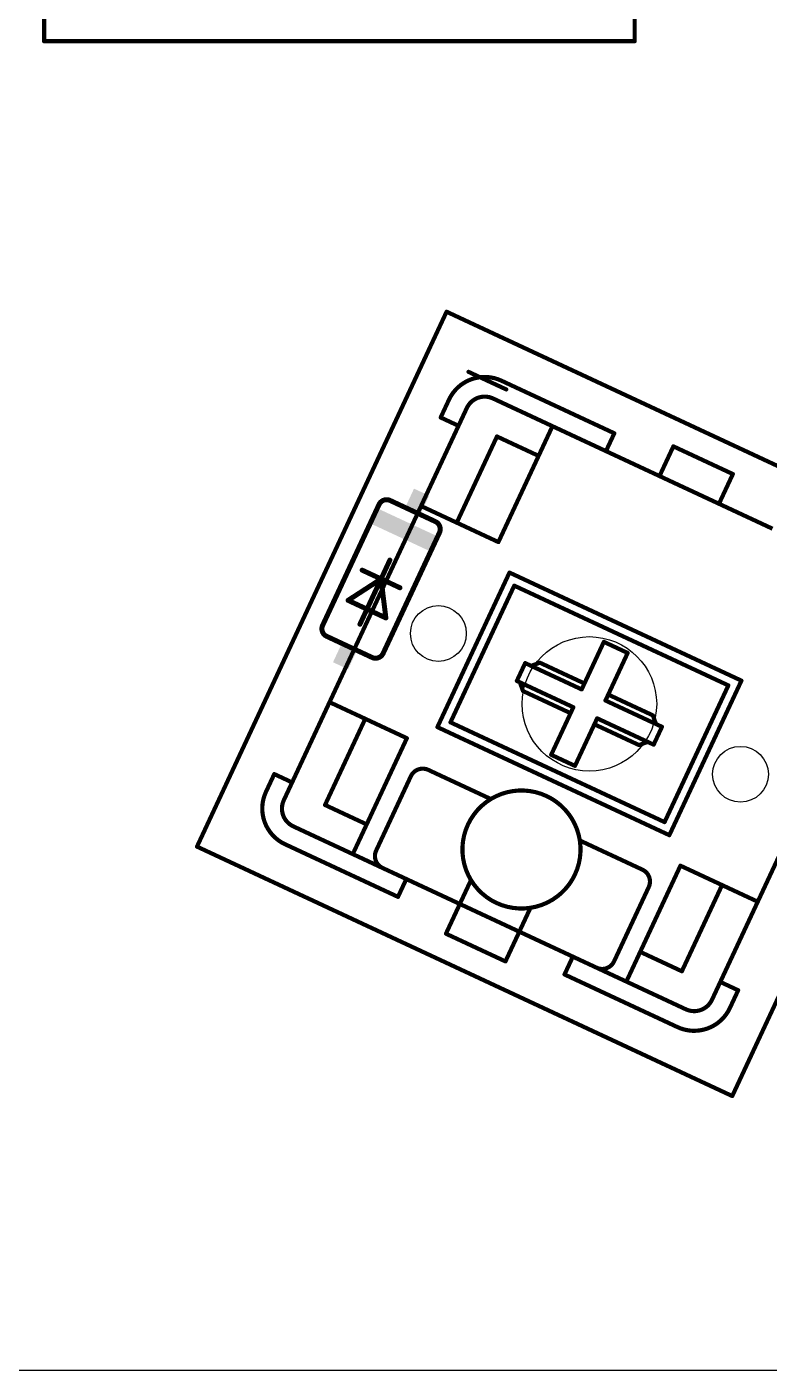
# Model space of a CAD drawing. Extents: x 0 to 155, y -1 to 106.
# Drawn here: x 97.16 to 119.78, y -1.27 to 39.7 of the extents above; entities that cross this region are included whole.
import ezdxf

# ---------------------------------------------------------------- set-up
doc = ezdxf.new("R2010")
doc.units = 0
doc.layers.add('20', color=7, linetype='CONTINUOUS')
doc.layers.add('21', color=253, linetype='CONTINUOUS')

# ---------------------------------------------------------------- blocks, each defined once
blk = doc.blocks.new('RECT')
blk.add_solid([(-0.5, -0.5), (0.5, -0.5), (-0.5, 0.5), (0.5, 0.5)])

msp = doc.modelspace()

# ---------------------------------------------------------------- linework, layer by layer
at = {"layer": '20'}
msp.add_line((0, -1.27), (154.92, -1.27), dxfattribs=at)
for centre, radius in [((109.696, 21.1969), 0.85), ((114.3, 19.05), 2.05), ((118.904, 16.9031), 0.85)]:
    msp.add_circle(centre, radius, dxfattribs=at)
at = {"layer": '21'}
for points, const_width in [([(97.68, 39.26), (97.68, 57.26)], 0.127), ([(115.68, 57.26), (115.68, 39.26)], 0.127), ([(115.68, 39.26), (97.68, 39.26)], 0.127), ([(102.3397, 14.6968), (109.9468, 31.0103)], 0.127), ([(109.9468, 31.0103), (126.2603, 23.4032)], 0.127), ([(111.7653, 28.6397), (110.6143, 29.1764)], 0.127), ([(111.6148, 28.9085), (115.0588, 27.3025)], 0.127), ([(109.7665, 27.7843), (110.0201, 28.3281)], 0.127), ([(111.3612, 28.3647), (114.8052, 26.7587)], 0.127), ([(110.3103, 27.5307), (110.5639, 28.0745)], 0.127), ([(105.2389, 16.655), (110.3103, 27.5307)], 0.127), ([(110.3103, 27.5307), (109.7665, 27.7843)], 0.127), ([(112.7512, 26.6132), (113.1738, 27.5195)], 0.127), ([(110.2568, 24.5765), (111.4824, 27.2048)], 0.127), ([(111.4824, 27.2048), (112.7512, 26.6132)], 0.127), ([(115.0588, 27.3025), (114.8052, 26.7587)], 0.127), ([(111.5256, 23.9849), (112.7512, 26.6132)], 0.127), ([(114.8052, 26.7587), (118.2492, 25.1528)], 0.127), ([(116.8592, 26.9043), (116.4365, 25.998)], 0.127), ([(118.6718, 26.0591), (116.8592, 26.9043)], 0.127), ([(118.6718, 26.0591), (118.2492, 25.1528)], 0.127), ([(107.888, 25.131), (106.1704, 21.4478)], 0.1524), ([(109.6067, 24.6098), (108.2255, 25.2539)], 0.1524), ([(109.1692, 25.0837), (110.2568, 24.5765)], 0.127), ([(118.2492, 25.1528), (119.8805, 24.3921)], 0.127), ([(110.2568, 24.5765), (111.5256, 23.9849)], 0.127), ([(109.7296, 24.2722), (108.012, 20.589)], 0.1524), ([(108.2184, 23.4355), (107.95, 22.86)], 0.1524), ([(126.2603, 23.4032), (118.6532, 7.0897)], 0.127), ([(107.95, 22.86), (107.3745, 23.1284)], 0.1524), ([(109.6666, 18.3418), (111.8642, 23.0546)], 0.127), ([(111.8642, 23.0546), (118.9334, 19.7582)], 0.127), ([(106.9451, 22.2076), (107.95, 22.86)], 0.1524), ([(107.95, 22.86), (107.3059, 21.4788)], 0.1524), ([(107.95, 22.86), (108.0961, 21.6708)], 0.1524), ([(108.5255, 22.5916), (107.95, 22.86)], 0.1524), ([(110.0653, 18.4869), (112.0093, 22.6559)], 0.127), ([(112.0093, 22.6559), (118.5347, 19.6131)], 0.127), ([(108.0961, 21.6708), (106.9451, 22.2076)], 0.1524), ([(123.3611, 21.445), (118.2897, 10.5693)], 0.127), ([(107.6745, 20.4661), (106.2933, 21.1102)], 0.1524), ([(114.1488, 19.6722), (114.7405, 20.941)], 0.127), ([(114.7405, 20.941), (115.4655, 20.6029)], 0.127), ([(115.4655, 20.6029), (114.8738, 19.3341)], 0.127), ([(112.0887, 19.7501), (112.3423, 20.2939)], 0.127), ([(112.3423, 20.2939), (112.5235, 20.2094)], 0.127), ([(112.5235, 20.2094), (112.7893, 20.3061)], 0.127), ([(112.5235, 20.2094), (114.0643, 19.4909)], 0.127), ([(112.7893, 20.3061), (114.1488, 19.6722)], 0.127), ([(112.0887, 19.7501), (112.1793, 19.7079)], 0.127), ([(113.8107, 18.9472), (112.1793, 19.7079)], 0.127), ([(112.1793, 19.7079), (112.2761, 19.4421)], 0.127), ([(114.0643, 19.4909), (114.1488, 19.6722)], 0.127), ([(118.5347, 19.6131), (116.5907, 15.4441)], 0.127), ([(118.9334, 19.7582), (116.7358, 15.0454)], 0.127), ([(112.2761, 19.4421), (113.7262, 18.7659)], 0.127), ([(114.8738, 19.3341), (114.7893, 19.1528)], 0.127), ([(114.8738, 19.3341), (116.2333, 18.7002)], 0.127), ([(106.3799, 19.102), (107.4675, 18.5949)], 0.127), ([(113.7262, 18.7659), (113.8107, 18.9472)], 0.127), ([(114.7893, 19.1528), (116.33, 18.4344)], 0.127), ([(106.2419, 15.9666), (107.4675, 18.5949)], 0.127), ([(107.4675, 18.5949), (108.7363, 18.0032)], 0.127), ([(116.5907, 15.4441), (110.0653, 18.4869)], 0.127), ([(113.1345, 17.4971), (113.7262, 18.7659)], 0.127), ([(114.4512, 18.4278), (113.8595, 17.159)], 0.127), ([(114.5357, 18.6091), (114.4512, 18.4278)], 0.127), ([(114.4512, 18.4278), (115.8107, 17.7939)], 0.127), ([(116.0765, 17.8906), (114.5357, 18.6091)], 0.127), ([(116.33, 18.4344), (116.2333, 18.7002)], 0.127), ([(116.33, 18.4344), (116.5113, 18.3499)], 0.127), ([(107.5108, 15.3749), (108.7363, 18.0032)], 0.127), ([(116.7358, 15.0454), (109.6666, 18.3418)], 0.127), ([(116.5113, 18.3499), (116.2577, 17.8061)], 0.127), ([(115.8107, 17.7939), (116.0765, 17.8906)], 0.127), ([(116.2577, 17.8061), (116.0765, 17.8906)], 0.127), ([(113.8595, 17.159), (113.1345, 17.4971)], 0.127), ([(104.4415, 16.3648), (104.6951, 16.9086)], 0.127), ([(105.2389, 16.655), (104.6951, 16.9086)], 0.127), ([(108.8575, 16.8433), (107.801, 14.5776)], 0.127), ([(111.2923, 16.1493), (109.3891, 17.0368)], 0.127), ([(104.9853, 16.1112), (105.2389, 16.655)], 0.127), ([(106.2419, 15.9666), (107.5108, 15.3749)], 0.127), ([(108.7195, 13.7079), (105.2755, 15.3139)], 0.127), ([(107.0881, 14.4686), (107.5108, 15.3749)], 0.127), ([(118.6532, 7.0897), (102.3397, 14.6968)], 0.127), ([(108.4659, 13.1641), (105.0219, 14.7701)], 0.127), ([(115.9145, 13.994), (114.0113, 14.8815)], 0.127), ([(115.8488, 11.4868), (117.0744, 14.1151)], 0.127), ([(117.0744, 14.1151), (118.3432, 13.5235)], 0.127), ([(108.7195, 13.7079), (108.4659, 13.1641)], 0.127), ([(110.3508, 12.9472), (108.7195, 13.7079)], 0.127), ([(110.3508, 12.9472), (110.6889, 13.6722)], 0.127), ([(116.108, 13.4624), (115.0514, 11.1966)], 0.127), ([(117.1176, 10.8952), (118.3432, 13.5235)], 0.127), ([(118.3432, 13.5235), (119.4308, 13.0163)], 0.127), ([(110.3508, 12.9472), (109.9282, 12.0409)], 0.127), ([(112.1635, 12.102), (110.3508, 12.9472)], 0.127), ([(112.5016, 12.827), (112.1635, 12.102)], 0.127), ([(111.7408, 11.1957), (109.9282, 12.0409)], 0.127), ([(112.1635, 12.102), (111.7408, 11.1957)], 0.127), ([(113.7948, 11.3413), (112.1635, 12.102)], 0.127), ([(115.4262, 10.5805), (115.8488, 11.4868)], 0.127), ([(115.8488, 11.4868), (117.1176, 10.8952)], 0.127), ([(113.7948, 11.3413), (113.5412, 10.7975)], 0.127), ([(117.2388, 9.7353), (113.7948, 11.3413)], 0.127), ([(116.9852, 9.1915), (113.5412, 10.7975)], 0.127), ([(118.2897, 10.5693), (118.0361, 10.0255)], 0.127), ([(118.2897, 10.5693), (118.8335, 10.3157)], 0.127), ([(118.8335, 10.3157), (118.5799, 9.7719)], 0.127)]:
    msp.add_lwpolyline(points, dxfattribs=dict(at, const_width=const_width))
for points, const_width in [([(97.68, 39.2918, 1), (97.68, 39.2283)], 0.0635), ([(97.6483, 39.26, 1), (97.7118, 39.26)], 0.0635), ([(115.6483, 39.26, 1), (115.7118, 39.26)], 0.0635), ([(115.68, 39.2283, 1), (115.68, 39.2918)], 0.0635), ([(109.9602, 31.0391, 1), (109.9334, 30.9816)], 0.0635), ([(109.9756, 30.9969, 1), (109.918, 31.0238)], 0.0635), ([(110.6277, 29.2052, 1), (110.6009, 29.1476)], 0.0635), ([(111.6148, 28.9085, 0.4142), (110.0201, 28.3281)], 0.127), ([(111.6282, 28.9373, 1), (111.6014, 28.8797)], 0.0635), ([(111.6014, 28.8797, 1), (111.6282, 28.9373)], 0.0635), ([(111.7519, 28.6109, 1), (111.7787, 28.6685)], 0.0635), ([(109.9913, 28.3415, 1), (110.0489, 28.3146)], 0.0635), ([(110.0489, 28.3146, 1), (109.9913, 28.3415)], 0.0635), ([(111.3612, 28.3647, 0.4142), (110.5639, 28.0745)], 0.127), ([(111.3746, 28.3935, 1), (111.3478, 28.3359)], 0.0635), ([(111.3478, 28.3359, 1), (111.3746, 28.3935)], 0.0635), ([(110.5351, 28.0879, 1), (110.5926, 28.0611)], 0.0635), ([(110.5926, 28.0611, 1), (110.5351, 28.0879)], 0.0635), ([(109.7799, 27.813, 1), (109.7531, 27.7555)], 0.0635), ([(109.7377, 27.7977, 1), (109.7953, 27.7709)], 0.0635), ([(110.2815, 27.5441, 1), (110.3391, 27.5173)], 0.0635), ([(110.3391, 27.5173, 1), (110.2815, 27.5441)], 0.0635), ([(110.2969, 27.5019, 1), (110.3237, 27.5595)], 0.0635), ([(113.2026, 27.506, 1), (113.1451, 27.5329)], 0.0635), ([(111.4958, 27.2336, 1), (111.469, 27.176)], 0.0635), ([(111.5112, 27.1914, 1), (111.4536, 27.2182)], 0.0635), ([(115.0875, 27.2891, 1), (115.03, 27.3159)], 0.0635), ([(115.0453, 27.2738, 1), (115.0722, 27.3313)], 0.0635), ([(112.7224, 26.6266, 1), (112.78, 26.5997)], 0.0635), ([(112.78, 26.5997, 1), (112.7224, 26.6266)], 0.0635), ([(112.7378, 26.5844, 1), (112.7646, 26.6419)], 0.0635), ([(114.8186, 26.7875, 1), (114.7918, 26.73)], 0.0635), ([(114.7764, 26.7722, 1), (114.834, 26.7453)], 0.0635), ([(114.7918, 26.73, 1), (114.8186, 26.7875)], 0.0635), ([(116.8726, 26.9331, 1), (116.8457, 26.8756)], 0.0635), ([(116.8879, 26.8909, 1), (116.8304, 26.9178)], 0.0635), ([(116.4078, 26.0114, 1), (116.4653, 25.9846)], 0.0635), ([(118.7006, 26.0457, 1), (118.643, 26.0725)], 0.0635), ([(118.6584, 26.0303, 1), (118.6852, 26.0879)], 0.0635), ([(107.8534, 25.1471, 1), (107.9225, 25.1149)], 0.0762), ([(108.2255, 25.2539, 0.4142), (107.888, 25.131)], 0.1524), ([(107.9225, 25.1149, 1), (107.8534, 25.1471)], 0.0762), ([(108.2416, 25.2884, 1), (108.2094, 25.2193)], 0.0762), ([(108.2094, 25.2193, 1), (108.2416, 25.2884)], 0.0762), ([(109.1826, 25.1124, 1), (109.1558, 25.0549)], 0.0635), ([(118.2626, 25.1816, 1), (118.2357, 25.124)], 0.0635), ([(118.2204, 25.1662, 1), (118.2779, 25.1394)], 0.0635), ([(118.2357, 25.124, 1), (118.2626, 25.1816)], 0.0635), ([(109.7296, 24.2722, 0.4142), (109.6067, 24.6098)], 0.1524), ([(109.6228, 24.6443, 1), (109.5906, 24.5753)], 0.0762), ([(109.5906, 24.5753, 1), (109.6228, 24.6443)], 0.0762), ([(110.2702, 24.6053, 1), (110.2434, 24.5477)], 0.0635), ([(110.228, 24.5899, 1), (110.2856, 24.5631)], 0.0635), ([(110.2434, 24.5477, 1), (110.2702, 24.6053)], 0.0635), ([(109.695, 24.2883, 1), (109.7641, 24.2561)], 0.0762), ([(109.7641, 24.2561, 1), (109.695, 24.2883)], 0.0762), ([(111.4968, 23.9983, 1), (111.5544, 23.9714)], 0.0635), ([(111.5122, 23.9561, 1), (111.539, 24.0136)], 0.0635), ([(108.2529, 23.4194, 1), (108.1838, 23.4516)], 0.0762), ([(107.3906, 23.1629, 1), (107.3584, 23.0938)], 0.0762), ([(111.8776, 23.0834, 1), (111.8508, 23.0258)], 0.0635), ([(111.893, 23.0412, 1), (111.8354, 23.068)], 0.0635), ([(107.9878, 22.8646, 1), (107.9122, 22.8554)], 0.0762), ([(107.9661, 22.8945, 1), (107.9339, 22.8255)], 0.0762), ([(107.9155, 22.8761, 1), (107.9845, 22.8439)], 0.0762), ([(107.9845, 22.8439, 1), (107.9155, 22.8761)], 0.0762), ([(107.9707, 22.828, 1), (107.9293, 22.892)], 0.0762), ([(107.9339, 22.8255, 1), (107.9661, 22.8945)], 0.0762), ([(108.5094, 22.5571, 1), (108.5416, 22.6262)], 0.0762), ([(112.0227, 22.6847, 1), (111.9959, 22.6272)], 0.0635), ([(112.0381, 22.6425, 1), (111.9805, 22.6693)], 0.0635), ([(106.9612, 22.2421, 1), (106.929, 22.173)], 0.0762), ([(106.9244, 22.2395, 1), (106.9659, 22.1756)], 0.0762), ([(108.0583, 21.6662, 1), (108.1339, 21.6755)], 0.0762), ([(108.08, 21.6363, 1), (108.1122, 21.7054)], 0.0762), ([(106.1704, 21.4478, 0.4142), (106.2933, 21.1102)], 0.1524), ([(106.1359, 21.4639, 1), (106.205, 21.4317)], 0.0762), ([(106.205, 21.4317, 1), (106.1359, 21.4639)], 0.0762), ([(107.2714, 21.4949, 1), (107.3405, 21.4627)], 0.0762), ([(106.3094, 21.1447, 1), (106.2772, 21.0757)], 0.0762), ([(106.2772, 21.0757, 1), (106.3094, 21.1447)], 0.0762), ([(114.7539, 20.9698, 1), (114.727, 20.9123)], 0.0635), ([(114.7692, 20.9276, 1), (114.7117, 20.9544)], 0.0635), ([(107.6745, 20.4661, 0.4142), (108.012, 20.589)], 0.1524), ([(107.6906, 20.5007, 1), (107.6584, 20.4316)], 0.0762), ([(107.6584, 20.4316, 1), (107.6906, 20.5007)], 0.0762), ([(107.9775, 20.6051, 1), (108.0466, 20.5729)], 0.0762), ([(108.0466, 20.5729, 1), (107.9775, 20.6051)], 0.0762), ([(115.4943, 20.5895, 1), (115.4367, 20.6164)], 0.0635), ([(115.4521, 20.5742, 1), (115.4789, 20.6317)], 0.0635), ([(112.3557, 20.3227, 1), (112.3289, 20.2651)], 0.0635), ([(112.3711, 20.2805, 1), (112.3135, 20.3073)], 0.0635), ([(112.537, 20.2382, 1), (112.5101, 20.1806)], 0.0635), ([(112.5127, 20.2392, 1), (112.5344, 20.1796)], 0.0635), ([(112.5101, 20.1806, 1), (112.537, 20.2382)], 0.0635), ([(112.8027, 20.3349, 1), (112.7759, 20.2774)], 0.0635), ([(112.8002, 20.2763, 1), (112.7785, 20.336)], 0.0635), ([(112.1021, 19.7789, 1), (112.0753, 19.7214)], 0.0635), ([(112.0599, 19.7635, 1), (112.1175, 19.7367)], 0.0635), ([(112.2092, 19.7187, 1), (112.1495, 19.697)], 0.0635), ([(112.1928, 19.7366, 1), (112.1659, 19.6791)], 0.0635), ([(112.1659, 19.6791, 1), (112.1928, 19.7366)], 0.0635), ([(114.12, 19.6856, 1), (114.1776, 19.6588)], 0.0635), ([(114.1776, 19.6588, 1), (114.12, 19.6856)], 0.0635), ([(114.1354, 19.6434, 1), (114.1622, 19.701)], 0.0635), ([(118.5635, 19.5997, 1), (118.506, 19.6265)], 0.0635), ([(118.5213, 19.5843, 1), (118.5481, 19.6419)], 0.0635), ([(118.9622, 19.7448, 1), (118.9046, 19.7716)], 0.0635), ([(118.92, 19.7294, 1), (118.9468, 19.787)], 0.0635), ([(112.2895, 19.4709, 1), (112.2627, 19.4133)], 0.0635), ([(112.2462, 19.4312, 1), (112.3059, 19.4529)], 0.0635), ([(114.0355, 19.5044, 1), (114.093, 19.4775)], 0.0635), ([(114.0508, 19.4622, 1), (114.0777, 19.5197)], 0.0635), ([(114.8872, 19.3629, 1), (114.8604, 19.3053)], 0.0635), ([(114.8451, 19.3475, 1), (114.9026, 19.3207)], 0.0635), ([(114.9026, 19.3207, 1), (114.8451, 19.3475)], 0.0635), ([(106.3934, 19.1308, 1), (106.3665, 19.0733)], 0.0635), ([(113.8395, 18.9337, 1), (113.7819, 18.9606)], 0.0635), ([(113.7973, 18.9184, 1), (113.8241, 18.9759)], 0.0635), ([(114.8027, 19.1816, 1), (114.7759, 19.1241)], 0.0635), ([(114.7605, 19.1663, 1), (114.8181, 19.1394)], 0.0635), ([(107.4809, 18.6237, 1), (107.4541, 18.5661)], 0.0635), ([(107.4963, 18.5815, 1), (107.4387, 18.6083)], 0.0635), ([(107.4541, 18.5661, 1), (107.4809, 18.6237)], 0.0635), ([(110.0787, 18.5157, 1), (110.0519, 18.4581)], 0.0635), ([(110.0365, 18.5003, 1), (110.094, 18.4735)], 0.0635), ([(113.6974, 18.7793, 1), (113.7549, 18.7525)], 0.0635), ([(113.7549, 18.7525, 1), (113.6974, 18.7793)], 0.0635), ([(113.7127, 18.7371, 1), (113.7396, 18.7947)], 0.0635), ([(114.4646, 18.4566, 1), (114.4378, 18.399)], 0.0635), ([(114.4224, 18.4412, 1), (114.48, 18.4144)], 0.0635), ([(114.48, 18.4144, 1), (114.4224, 18.4412)], 0.0635), ([(114.5492, 18.6378, 1), (114.5223, 18.5803)], 0.0635), ([(114.5645, 18.5956, 1), (114.507, 18.6225)], 0.0635), ([(116.2631, 18.711, 1), (116.2035, 18.6893)], 0.0635), ([(116.2199, 18.6714, 1), (116.2467, 18.729)], 0.0635), ([(116.3434, 18.4632, 1), (116.3166, 18.4056)], 0.0635), ([(116.3002, 18.4235, 1), (116.3599, 18.4453)], 0.0635), ([(116.3166, 18.4056, 1), (116.3434, 18.4632)], 0.0635), ([(108.7651, 17.9898, 1), (108.7076, 18.0166)], 0.0635), ([(108.7229, 17.9745, 1), (108.7498, 18.032)], 0.0635), ([(109.68, 18.3706, 1), (109.6532, 18.313)], 0.0635), ([(109.6378, 18.3552, 1), (109.6954, 18.3284)], 0.0635), ([(116.5401, 18.3365, 1), (116.4825, 18.3633)], 0.0635), ([(116.4979, 18.3211, 1), (116.5247, 18.3786)], 0.0635), ([(115.7998, 17.8237, 1), (115.8215, 17.764)], 0.0635), ([(115.7973, 17.7651, 1), (115.8241, 17.8226)], 0.0635), ([(116.0899, 17.9194, 1), (116.063, 17.8618)], 0.0635), ([(116.063, 17.8618, 1), (116.0899, 17.9194)], 0.0635), ([(116.0873, 17.8608, 1), (116.0656, 17.9204)], 0.0635), ([(116.2289, 17.8195, 1), (116.2865, 17.7927)], 0.0635), ([(116.2443, 17.7773, 1), (116.2711, 17.8349)], 0.0635), ([(113.1479, 17.5258, 1), (113.1211, 17.4683)], 0.0635), ([(113.1057, 17.5105, 1), (113.1633, 17.4836)], 0.0635), ([(113.8461, 17.1302, 1), (113.873, 17.1877)], 0.0635), ([(104.7085, 16.9374, 1), (104.6817, 16.8798)], 0.0635), ([(104.7239, 16.8952, 1), (104.6663, 16.922)], 0.0635), ([(109.3891, 17.0368, 0.4142), (108.8575, 16.8433)], 0.127), ([(108.8287, 16.8568, 1), (108.8863, 16.8299)], 0.0635), ([(108.8863, 16.8299, 1), (108.8287, 16.8568)], 0.0635), ([(109.4025, 17.0656, 1), (109.3757, 17.008)], 0.0635), ([(109.3757, 17.008, 1), (109.4025, 17.0656)], 0.0635), ([(113.8308, 17.1724, 1), (113.8883, 17.1455)], 0.0635), ([(104.4415, 16.3648, 0.4142), (105.0219, 14.7701)], 0.127), ([(104.4127, 16.3782, 1), (104.4703, 16.3514)], 0.0635), ([(104.4703, 16.3514, 1), (104.4127, 16.3782)], 0.0635), ([(105.2101, 16.6684, 1), (105.2676, 16.6416)], 0.0635), ([(105.2676, 16.6416, 1), (105.2101, 16.6684)], 0.0635), ([(105.2255, 16.6262, 1), (105.2523, 16.6838)], 0.0635), ([(112.9899, 16.2404, 1), (111.4685, 12.9777)], 0.127), ([(104.9853, 16.1112, 0.4142), (105.2755, 15.3139)], 0.127), ([(104.9565, 16.1246, 1), (105.0141, 16.0978)], 0.0635), ([(105.0141, 16.0978, 1), (104.9565, 16.1246)], 0.0635), ([(106.2553, 15.9954, 1), (106.2285, 15.9378)], 0.0635), ([(106.2131, 15.98, 1), (106.2707, 15.9532)], 0.0635), ([(111.2789, 16.1205, 1), (111.3057, 16.1781)], 0.0635), ([(111.4685, 12.9777, 1), (112.9899, 16.2404)], 0.127), ([(113.0033, 16.2692, 1), (112.9765, 16.2117)], 0.0635), ([(112.9765, 16.2117, 1), (113.0033, 16.2692)], 0.0635), ([(105.2889, 15.3426, 1), (105.2621, 15.2851)], 0.0635), ([(105.2621, 15.2851, 1), (105.2889, 15.3426)], 0.0635), ([(107.482, 15.3884, 1), (107.5395, 15.3615)], 0.0635), ([(107.5395, 15.3615, 1), (107.482, 15.3884)], 0.0635), ([(107.4973, 15.3462, 1), (107.5242, 15.4037)], 0.0635), ([(116.5619, 15.4575, 1), (116.6195, 15.4306)], 0.0635), ([(116.5773, 15.4153, 1), (116.6041, 15.4728)], 0.0635), ([(102.3531, 14.7256, 1), (102.3262, 14.668)], 0.0635), ([(105.0354, 14.7989, 1), (105.0085, 14.7413)], 0.0635), ([(105.0085, 14.7413, 1), (105.0354, 14.7989)], 0.0635), ([(114.0247, 14.9102, 1), (113.9978, 14.8527)], 0.0635), ([(116.707, 15.0588, 1), (116.7646, 15.032)], 0.0635), ([(116.7224, 15.0166, 1), (116.7492, 15.0742)], 0.0635), ([(102.3109, 14.7102, 1), (102.3684, 14.6834)], 0.0635), ([(107.0594, 14.482, 1), (107.1169, 14.4552)], 0.0635), ([(107.801, 14.5776, 0.4142), (107.9944, 14.046)], 0.127), ([(107.7722, 14.591, 1), (107.8297, 14.5642)], 0.0635), ([(107.8297, 14.5642, 1), (107.7722, 14.591)], 0.0635), ([(107.981, 14.0172, 1), (108.0079, 14.0748)], 0.0635), ([(116.108, 13.4624, 0.4142), (115.9145, 13.994)], 0.127), ([(115.9279, 14.0227, 1), (115.9011, 13.9652)], 0.0635), ([(115.9011, 13.9652, 1), (115.9279, 14.0227)], 0.0635), ([(117.0878, 14.1439, 1), (117.061, 14.0864)], 0.0635), ([(117.1032, 14.1017, 1), (117.0456, 14.1286)], 0.0635), ([(108.7329, 13.7367, 1), (108.7061, 13.6791)], 0.0635), ([(108.7483, 13.6945, 1), (108.6907, 13.7213)], 0.0635), ([(108.7061, 13.6791, 1), (108.7329, 13.7367)], 0.0635), ([(110.7177, 13.6588, 1), (110.6602, 13.6857)], 0.0635), ([(116.1367, 13.449, 1), (116.0792, 13.4758)], 0.0635), ([(118.3566, 13.5522, 1), (118.3298, 13.4947)], 0.0635), ([(118.372, 13.5101, 1), (118.3144, 13.5369)], 0.0635), ([(118.3298, 13.4947, 1), (118.3566, 13.5522)], 0.0635), ([(108.4371, 13.1775, 1), (108.4947, 13.1507)], 0.0635), ([(108.4525, 13.1354, 1), (108.4793, 13.1929)], 0.0635), ([(116.0792, 13.4758, 1), (116.1367, 13.449)], 0.0635), ([(110.3643, 12.976, 1), (110.3374, 12.9184)], 0.0635), ([(110.3221, 12.9606, 1), (110.3796, 12.9338)], 0.0635), ([(110.3796, 12.9338, 1), (110.3221, 12.9606)], 0.0635), ([(110.3374, 12.9184, 1), (110.3643, 12.976)], 0.0635), ([(111.4819, 13.0065, 1), (111.455, 12.949)], 0.0635), ([(111.455, 12.949, 1), (111.4819, 13.0065)], 0.0635), ([(112.5303, 12.8136, 1), (112.4728, 12.8404)], 0.0635), ([(119.4174, 12.9876, 1), (119.4442, 13.0451)], 0.0635), ([(109.9416, 12.0697, 1), (109.9148, 12.0121)], 0.0635), ([(109.8994, 12.0543, 1), (109.957, 12.0275)], 0.0635), ([(112.1769, 12.1307, 1), (112.15, 12.0732)], 0.0635), ([(112.1347, 12.1154, 1), (112.1922, 12.0885)], 0.0635), ([(112.1922, 12.0885, 1), (112.1347, 12.1154)], 0.0635), ([(112.15, 12.0732, 1), (112.1769, 12.1307)], 0.0635), ([(115.8622, 11.5156, 1), (115.8354, 11.4581)], 0.0635), ([(115.82, 11.5003, 1), (115.8776, 11.4734)], 0.0635), ([(115.8776, 11.4734, 1), (115.82, 11.5003)], 0.0635), ([(111.7121, 11.2091, 1), (111.7696, 11.1822)], 0.0635), ([(111.7274, 11.1669, 1), (111.7543, 11.2244)], 0.0635), ([(113.8082, 11.37, 1), (113.7814, 11.3125)], 0.0635), ([(113.8236, 11.3278, 1), (113.766, 11.3547)], 0.0635), ([(113.7814, 11.3125, 1), (113.8082, 11.37)], 0.0635), ([(114.5199, 11.0032, 0.4142), (115.0514, 11.1966)], 0.127), ([(114.5333, 11.0319, 1), (114.5064, 10.9744)], 0.0635), ([(115.0226, 11.21, 1), (115.0802, 11.1832)], 0.0635), ([(115.0802, 11.1832, 1), (115.0226, 11.21)], 0.0635), ([(113.5547, 10.8262, 1), (113.5278, 10.7687)], 0.0635), ([(113.5125, 10.8109, 1), (113.57, 10.784)], 0.0635), ([(117.0888, 10.9086, 1), (117.1464, 10.8818)], 0.0635), ([(117.1042, 10.8664, 1), (117.131, 10.924)], 0.0635), ([(115.3974, 10.594, 1), (115.4549, 10.5671)], 0.0635), ([(118.3031, 10.5981, 1), (118.2763, 10.5405)], 0.0635), ([(118.2609, 10.5827, 1), (118.3185, 10.5559)], 0.0635), ([(118.3185, 10.5559, 1), (118.2609, 10.5827)], 0.0635), ([(118.8623, 10.3023, 1), (118.8047, 10.3291)], 0.0635), ([(118.8201, 10.287, 1), (118.8469, 10.3445)], 0.0635), ([(116.9852, 9.1915, 0.4142), (118.5799, 9.7719)], 0.127), ([(117.2388, 9.7353, 0.4142), (118.0361, 10.0255)], 0.127), ([(118.0074, 10.0389, 1), (118.0649, 10.0121)], 0.0635), ([(118.0649, 10.0121, 1), (118.0074, 10.0389)], 0.0635), ([(118.6087, 9.7585, 1), (118.5511, 9.7854)], 0.0635), ([(117.2522, 9.7641, 1), (117.2254, 9.7065)], 0.0635), ([(117.2254, 9.7065, 1), (117.2522, 9.7641)], 0.0635), ([(118.5511, 9.7854, 1), (118.6087, 9.7585)], 0.0635), ([(116.9986, 9.2203, 1), (116.9718, 9.1627)], 0.0635), ([(116.9718, 9.1627, 1), (116.9986, 9.2203)], 0.0635), ([(118.6244, 7.1031, 1), (118.682, 7.0762)], 0.0635), ([(118.6398, 7.0609, 1), (118.6666, 7.1184)], 0.0635)]:
    msp.add_lwpolyline(points, format="xyb", dxfattribs=dict(at, const_width=const_width))

# ---------------------------------------------------------------- block references
at = {"layer": '21', "rotation": 245}
for p, xscale, yscale in [((109.0503, 25.2196), 0.635, 0.508), ((108.6477, 24.3563), 0.508, 2.032), ((106.8497, 20.5004), 0.635, 0.508)]:
    msp.add_blockref('RECT', p, dxfattribs=dict(at, xscale=xscale, yscale=yscale))

doc.saveas('drawing.dxf')
